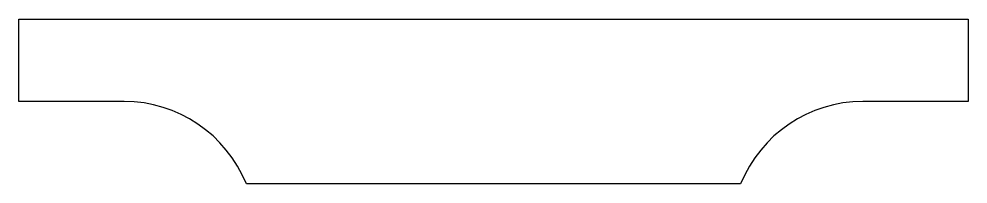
# Model space of a CAD drawing. Header units: millimetres. Extents: x -144 to 144, y 0 to 50.
import ezdxf

# ---------------------------------------------------------------- set-up
doc = ezdxf.new("R2010")
doc.units = ezdxf.units.MM
doc.layers.get('0').update_dxf_attribs({"linetype": 'CONTINUOUS'})

msp = doc.modelspace()

# ---------------------------------------------------------------- linework, layer by layer
msp.add_lwpolyline([(144, 25), (112.08, 25, 0.305615), (75, 0), (-75, 0, 0.305615), (-112.08, 25), (-144, 25), (-144, 50), (144, 50)], format="xyb", close=True)

doc.saveas('drawing.dxf')
